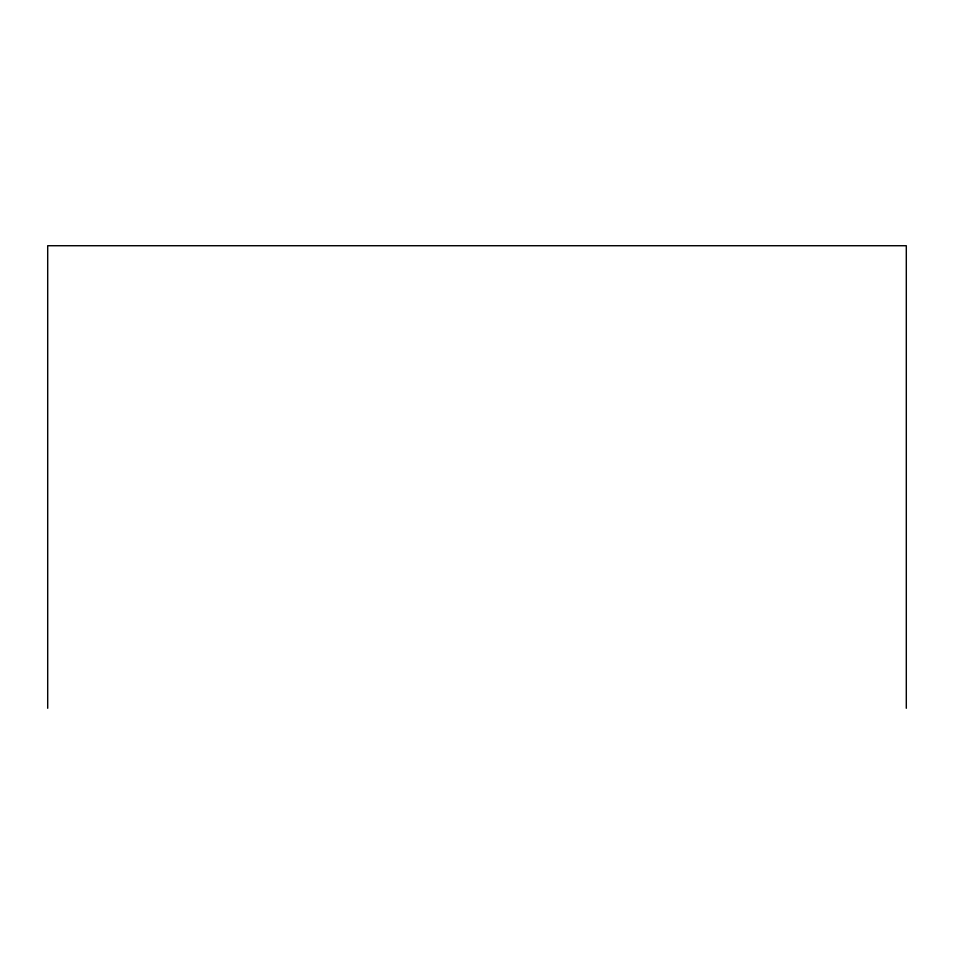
<?xml version="1.0" encoding="UTF-8"?>
<svg xmlns="http://www.w3.org/2000/svg" width="954" height="954" viewBox="0 0 954 954"><rect width="100%" height="100%" fill="white"/><g stroke="black" fill="none" stroke-linecap="round" stroke-linejoin="round"><path stroke-width="1.43" d="M906.3 708.273L906.3 245.727L47.7 245.727L47.7 708.273"/></g></svg>
